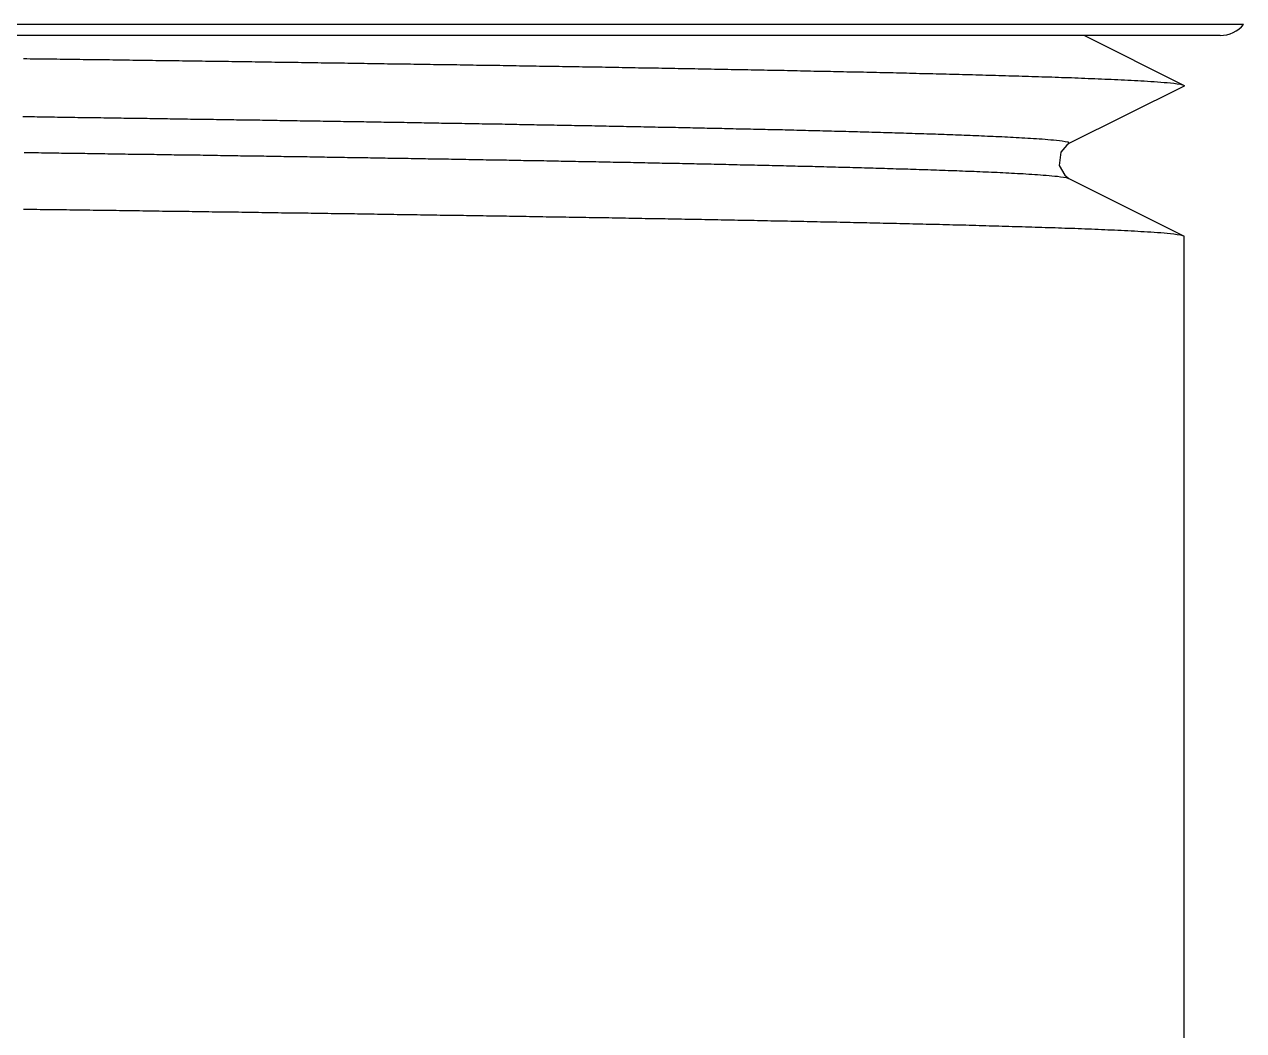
# Model space of a CAD drawing. Header units: millimetres. Extents: x 0 to 3800, y -67 to 2530.
# Drawn here: x 2351.47 to 2363.94, y 1504.93 to 1515.23 of the extents above; entities that cross this region are included whole.
import ezdxf

# ---------------------------------------------------------------- set-up
doc = ezdxf.new("R2010")
doc.units = ezdxf.units.MM
doc.layers.add('내부선 및 부속', color=4, linetype='Continuous')

msp = doc.modelspace()

# ---------------------------------------------------------------- linework, layer by layer
at = {"layer": '내부선 및 부속', "linetype": 'Continuous'}
for p, q in [((2363.939, 1515.226), (2321.663, 1515.226)), ((2363.7, 1515.112), (2321.902, 1515.112)), ((2362.312, 1515.112), (2363.326, 1514.604)), ((2363.326, 1514.592), (2362.153, 1514.006)), ((2362.153, 1513.651), (2363.326, 1513.064)), ((2363.326, 1513.064), (2363.332, 1513.059)), ((2363.332, 1502.858), (2363.332, 1513.059))]:
    msp.add_line(p, q, dxfattribs=at)
at = {"layer": '내부선 및 부속', "linetype": 'Continuous', "flags": 128}
for points in [[(2351.459, 1514.876), (2351.493, 1514.876), (2351.527, 1514.875), (2351.561, 1514.875), (2351.595, 1514.875), (2351.629, 1514.874), (2351.662, 1514.874), (2351.696, 1514.873), (2351.73, 1514.873), (2351.764, 1514.872), (2351.798, 1514.872), (2351.831, 1514.871), (2351.865, 1514.871), (2351.899, 1514.871), (2351.933, 1514.87), (2351.967, 1514.87), (2352.001, 1514.869), (2352.034, 1514.869), (2352.068, 1514.868), (2352.102, 1514.868), (2352.136, 1514.867), (2352.17, 1514.867), (2352.204, 1514.866), (2352.237, 1514.866), (2352.271, 1514.866), (2352.305, 1514.865), (2352.339, 1514.865), (2352.373, 1514.864), (2352.406, 1514.864), (2352.44, 1514.863), (2352.474, 1514.863), (2352.508, 1514.862), (2352.542, 1514.862), (2352.576, 1514.861), (2352.609, 1514.861), (2352.643, 1514.86), (2352.677, 1514.86), (2352.711, 1514.86), (2352.745, 1514.859), (2352.778, 1514.859), (2352.812, 1514.858), (2352.846, 1514.858), (2352.88, 1514.857), (2352.914, 1514.857), (2352.948, 1514.856), (2352.948, 1514.856), (2352.981, 1514.856), (2353.015, 1514.855), (2353.049, 1514.855), (2353.083, 1514.854), (2353.117, 1514.854), (2353.151, 1514.854), (2353.184, 1514.853), (2353.218, 1514.853), (2353.252, 1514.852), (2353.286, 1514.852), (2353.32, 1514.851), (2353.353, 1514.851), (2353.387, 1514.85), (2353.421, 1514.85), (2353.455, 1514.849), (2353.489, 1514.849), (2353.523, 1514.848), (2353.556, 1514.848), (2353.59, 1514.847), (2353.624, 1514.847), (2353.658, 1514.846), (2353.692, 1514.846), (2353.725, 1514.846), (2353.759, 1514.845), (2353.793, 1514.845), (2353.827, 1514.844), (2353.861, 1514.844), (2353.895, 1514.843), (2353.928, 1514.843), (2353.962, 1514.842), (2353.996, 1514.842), (2354.03, 1514.841), (2354.064, 1514.841), (2354.098, 1514.84), (2354.131, 1514.84), (2354.165, 1514.839), (2354.199, 1514.839), (2354.233, 1514.838), (2354.267, 1514.838), (2354.3, 1514.837), (2354.334, 1514.837), (2354.368, 1514.836), (2354.402, 1514.836), (2354.436, 1514.835), (2354.47, 1514.835), (2354.503, 1514.834), (2354.537, 1514.834), (2354.571, 1514.833), (2354.605, 1514.833), (2354.639, 1514.832), (2354.672, 1514.832), (2354.706, 1514.831), (2354.74, 1514.831), (2354.774, 1514.83), (2354.808, 1514.83), (2354.842, 1514.829), (2354.875, 1514.829), (2354.909, 1514.828), (2354.943, 1514.828), (2354.977, 1514.827), (2355.011, 1514.827), (2355.044, 1514.826), (2355.078, 1514.826), (2355.112, 1514.825), (2355.146, 1514.825), (2355.18, 1514.824), (2355.214, 1514.824), (2355.247, 1514.823), (2355.281, 1514.823), (2355.315, 1514.822), (2355.349, 1514.822), (2355.383, 1514.821), (2355.417, 1514.821), (2355.45, 1514.82), (2355.484, 1514.82), (2355.518, 1514.819), (2355.552, 1514.819), (2355.586, 1514.818), (2355.619, 1514.818), (2355.653, 1514.817), (2355.687, 1514.817), (2355.721, 1514.816), (2355.755, 1514.816), (2355.789, 1514.815), (2355.822, 1514.815), (2355.856, 1514.814), (2355.89, 1514.814), (2355.924, 1514.813), (2355.958, 1514.813), (2355.991, 1514.812), (2356.025, 1514.811), (2356.059, 1514.811), (2356.093, 1514.81), (2356.127, 1514.81), (2356.161, 1514.809), (2356.194, 1514.809), (2356.228, 1514.808), (2356.262, 1514.808), (2356.296, 1514.807), (2356.33, 1514.807), (2356.33, 1514.807), (2356.363, 1514.806), (2356.397, 1514.806), (2356.431, 1514.805), (2356.465, 1514.805), (2356.499, 1514.804), (2356.533, 1514.803), (2356.566, 1514.803), (2356.6, 1514.802), (2356.634, 1514.802), (2356.668, 1514.801), (2356.702, 1514.801), (2356.735, 1514.8), (2356.769, 1514.8), (2356.803, 1514.799), (2356.837, 1514.799), (2356.871, 1514.798), (2356.905, 1514.797), (2356.938, 1514.797), (2356.972, 1514.796), (2357.006, 1514.796), (2357.04, 1514.795), (2357.074, 1514.795), (2357.108, 1514.794), (2357.141, 1514.794), (2357.175, 1514.793), (2357.209, 1514.792), (2357.243, 1514.792), (2357.277, 1514.791), (2357.31, 1514.791), (2357.344, 1514.79), (2357.378, 1514.79), (2357.412, 1514.789), (2357.446, 1514.788), (2357.48, 1514.788), (2357.513, 1514.787), (2357.547, 1514.787), (2357.581, 1514.786), (2357.615, 1514.785), (2357.649, 1514.785), (2357.682, 1514.784), (2357.716, 1514.784), (2357.75, 1514.783), (2357.784, 1514.783), (2357.818, 1514.782), (2357.852, 1514.781), (2357.885, 1514.781), (2357.919, 1514.78), (2357.953, 1514.78), (2357.987, 1514.779), (2358.021, 1514.778), (2358.054, 1514.778), (2358.088, 1514.777), (2358.122, 1514.777), (2358.156, 1514.776), (2358.19, 1514.775), (2358.224, 1514.775), (2358.257, 1514.774), (2358.291, 1514.774), (2358.325, 1514.773), (2358.359, 1514.772), (2358.393, 1514.772), (2358.426, 1514.771), (2358.46, 1514.77), (2358.494, 1514.77), (2358.528, 1514.769), (2358.562, 1514.769), (2358.596, 1514.768), (2358.629, 1514.767), (2358.663, 1514.767), (2358.697, 1514.766), (2358.731, 1514.765), (2358.765, 1514.765), (2358.798, 1514.764), (2358.832, 1514.763), (2358.866, 1514.763), (2358.9, 1514.762), (2358.934, 1514.761), (2358.968, 1514.761), (2359.001, 1514.76), (2359.035, 1514.76), (2359.069, 1514.759), (2359.103, 1514.758), (2359.137, 1514.758), (2359.17, 1514.757), (2359.204, 1514.756), (2359.238, 1514.756), (2359.272, 1514.755), (2359.306, 1514.754), (2359.34, 1514.753), (2359.373, 1514.753), (2359.407, 1514.752), (2359.441, 1514.751), (2359.475, 1514.751), (2359.509, 1514.75), (2359.542, 1514.749), (2359.576, 1514.749), (2359.61, 1514.748), (2359.644, 1514.747), (2359.678, 1514.747), (2359.712, 1514.746), (2359.712, 1514.746), (2359.745, 1514.745), (2359.779, 1514.744), (2359.813, 1514.744), (2359.847, 1514.743), (2359.881, 1514.742), (2359.914, 1514.742), (2359.948, 1514.741), (2359.982, 1514.74), (2360.016, 1514.739), (2360.05, 1514.739), (2360.084, 1514.738), (2360.117, 1514.737), (2360.151, 1514.736), (2360.185, 1514.736), (2360.219, 1514.735), (2360.253, 1514.734), (2360.286, 1514.733), (2360.32, 1514.732), (2360.354, 1514.732), (2360.388, 1514.731), (2360.422, 1514.73), (2360.455, 1514.729), (2360.489, 1514.729), (2360.523, 1514.728), (2360.557, 1514.727), (2360.591, 1514.726), (2360.625, 1514.725), (2360.658, 1514.725), (2360.692, 1514.724), (2360.726, 1514.723), (2360.76, 1514.722), (2360.794, 1514.721), (2360.827, 1514.72), (2360.861, 1514.72), (2360.895, 1514.719), (2360.929, 1514.718), (2360.963, 1514.717), (2360.997, 1514.716), (2361.03, 1514.715), (2361.064, 1514.714), (2361.098, 1514.713), (2361.132, 1514.713), (2361.166, 1514.712), (2361.199, 1514.711), (2361.233, 1514.71), (2361.267, 1514.709), (2361.301, 1514.708), (2361.335, 1514.707), (2361.368, 1514.706), (2361.402, 1514.705), (2361.436, 1514.704), (2361.47, 1514.703), (2361.504, 1514.702), (2361.538, 1514.701), (2361.571, 1514.7), (2361.605, 1514.699), (2361.639, 1514.698), (2361.673, 1514.697), (2361.707, 1514.696), (2361.74, 1514.695), (2361.774, 1514.694), (2361.808, 1514.693), (2361.842, 1514.692), (2361.876, 1514.691), (2361.909, 1514.69), (2361.943, 1514.689), (2361.977, 1514.688), (2362.011, 1514.686), (2362.045, 1514.685), (2362.078, 1514.684), (2362.112, 1514.683), (2362.146, 1514.682), (2362.18, 1514.681), (2362.214, 1514.679), (2362.247, 1514.678), (2362.281, 1514.677), (2362.315, 1514.676), (2362.349, 1514.674), (2362.383, 1514.673), (2362.416, 1514.672), (2362.45, 1514.67), (2362.484, 1514.669), (2362.518, 1514.667), (2362.552, 1514.666), (2362.585, 1514.664), (2362.619, 1514.663), (2362.653, 1514.661), (2362.687, 1514.66), (2362.721, 1514.658), (2362.754, 1514.656), (2362.788, 1514.655), (2362.822, 1514.653), (2362.856, 1514.651), (2362.889, 1514.649), (2362.923, 1514.647), (2362.957, 1514.645), (2362.991, 1514.643), (2363.024, 1514.64), (2363.058, 1514.638), (2363.092, 1514.636), (2363.092, 1514.636), (2363.126, 1514.633), (2363.159, 1514.63), (2363.193, 1514.627), (2363.226, 1514.623), (2363.26, 1514.618), (2363.294, 1514.613), (2363.326, 1514.604), (2363.326, 1514.604)], [(2363.326, 1514.604), (2363.326, 1514.604), (2363.326, 1514.604), (2363.326, 1514.604), (2363.327, 1514.604), (2363.327, 1514.604), (2363.327, 1514.604), (2363.327, 1514.604), (2363.327, 1514.604), (2363.327, 1514.603), (2363.327, 1514.603), (2363.327, 1514.603), (2363.327, 1514.603), (2363.327, 1514.603), (2363.328, 1514.603), (2363.328, 1514.603), (2363.328, 1514.603), (2363.328, 1514.603), (2363.328, 1514.603), (2363.328, 1514.603), (2363.328, 1514.603), (2363.328, 1514.603), (2363.328, 1514.603), (2363.328, 1514.603), (2363.329, 1514.603), (2363.329, 1514.602), (2363.329, 1514.602), (2363.329, 1514.602), (2363.329, 1514.602), (2363.329, 1514.602), (2363.329, 1514.602), (2363.329, 1514.602), (2363.329, 1514.602), (2363.329, 1514.602), (2363.33, 1514.602), (2363.33, 1514.602), (2363.33, 1514.602), (2363.33, 1514.602), (2363.33, 1514.602), (2363.33, 1514.601), (2363.33, 1514.601), (2363.33, 1514.601), (2363.33, 1514.601), (2363.33, 1514.601), (2363.33, 1514.601), (2363.33, 1514.601), (2363.331, 1514.601), (2363.331, 1514.601), (2363.331, 1514.601), (2363.331, 1514.601), (2363.331, 1514.601), (2363.331, 1514.6), (2363.331, 1514.6), (2363.331, 1514.6), (2363.331, 1514.6), (2363.331, 1514.6), (2363.331, 1514.6), (2363.331, 1514.6), (2363.331, 1514.6), (2363.331, 1514.6), (2363.331, 1514.6), (2363.332, 1514.6), (2363.332, 1514.6), (2363.332, 1514.599), (2363.332, 1514.599), (2363.332, 1514.599), (2363.332, 1514.599), (2363.332, 1514.599), (2363.332, 1514.599), (2363.332, 1514.599), (2363.332, 1514.599), (2363.332, 1514.599), (2363.332, 1514.599), (2363.332, 1514.599), (2363.332, 1514.599), (2363.332, 1514.598), (2363.332, 1514.598), (2363.332, 1514.598), (2363.332, 1514.598), (2363.332, 1514.598), (2363.332, 1514.598), (2363.332, 1514.598), (2363.332, 1514.598), (2363.332, 1514.598), (2363.332, 1514.598), (2363.332, 1514.598), (2363.332, 1514.597), (2363.332, 1514.597), (2363.332, 1514.597), (2363.332, 1514.597), (2363.332, 1514.597), (2363.332, 1514.597), (2363.332, 1514.597), (2363.332, 1514.597), (2363.332, 1514.597), (2363.332, 1514.597), (2363.332, 1514.597), (2363.332, 1514.597), (2363.332, 1514.596), (2363.331, 1514.596), (2363.331, 1514.596), (2363.331, 1514.596), (2363.331, 1514.596), (2363.331, 1514.596), (2363.331, 1514.596), (2363.331, 1514.596), (2363.331, 1514.596), (2363.331, 1514.596), (2363.331, 1514.596), (2363.331, 1514.596), (2363.331, 1514.596), (2363.331, 1514.595), (2363.331, 1514.595), (2363.331, 1514.595), (2363.331, 1514.595), (2363.33, 1514.595), (2363.33, 1514.595), (2363.33, 1514.595), (2363.33, 1514.595), (2363.33, 1514.595), (2363.33, 1514.595), (2363.33, 1514.595), (2363.33, 1514.595), (2363.33, 1514.595), (2363.33, 1514.594), (2363.33, 1514.594), (2363.33, 1514.594), (2363.329, 1514.594), (2363.329, 1514.594), (2363.329, 1514.594), (2363.329, 1514.594), (2363.329, 1514.594), (2363.329, 1514.594), (2363.329, 1514.594), (2363.329, 1514.594), (2363.329, 1514.594), (2363.329, 1514.594), (2363.328, 1514.594), (2363.328, 1514.593), (2363.328, 1514.593), (2363.328, 1514.593), (2363.328, 1514.593), (2363.328, 1514.593), (2363.328, 1514.593), (2363.328, 1514.593), (2363.328, 1514.593), (2363.328, 1514.593), (2363.327, 1514.593), (2363.327, 1514.593), (2363.327, 1514.593), (2363.327, 1514.593), (2363.327, 1514.593), (2363.327, 1514.593), (2363.327, 1514.593), (2363.327, 1514.593), (2363.327, 1514.592), (2363.327, 1514.592), (2363.326, 1514.592), (2363.326, 1514.592), (2363.326, 1514.592), (2363.326, 1514.592), (2363.326, 1514.592)], [(2351.451, 1514.283), (2351.481, 1514.283), (2351.511, 1514.282), (2351.54, 1514.282), (2351.57, 1514.282), (2351.599, 1514.281), (2351.629, 1514.281), (2351.658, 1514.28), (2351.688, 1514.28), (2351.717, 1514.279), (2351.747, 1514.279), (2351.776, 1514.279), (2351.806, 1514.278), (2351.835, 1514.278), (2351.865, 1514.277), (2351.895, 1514.277), (2351.924, 1514.276), (2351.954, 1514.276), (2351.983, 1514.276), (2352.013, 1514.275), (2352.042, 1514.275), (2352.072, 1514.274), (2352.101, 1514.274), (2352.131, 1514.273), (2352.16, 1514.273), (2352.19, 1514.273), (2352.22, 1514.272), (2352.249, 1514.272), (2352.279, 1514.271), (2352.308, 1514.271), (2352.338, 1514.27), (2352.367, 1514.27), (2352.397, 1514.27), (2352.426, 1514.269), (2352.456, 1514.269), (2352.485, 1514.268), (2352.515, 1514.268), (2352.545, 1514.267), (2352.574, 1514.267), (2352.604, 1514.267), (2352.633, 1514.266), (2352.663, 1514.266), (2352.692, 1514.265), (2352.722, 1514.265), (2352.751, 1514.264), (2352.781, 1514.264), (2352.81, 1514.264), (2352.84, 1514.263), (2352.87, 1514.263), (2352.899, 1514.262), (2352.929, 1514.262), (2352.958, 1514.261), (2352.988, 1514.261), (2352.988, 1514.261), (2353.017, 1514.26), (2353.047, 1514.26), (2353.076, 1514.26), (2353.106, 1514.259), (2353.135, 1514.259), (2353.165, 1514.258), (2353.194, 1514.258), (2353.224, 1514.257), (2353.254, 1514.257), (2353.283, 1514.257), (2353.313, 1514.256), (2353.342, 1514.256), (2353.372, 1514.255), (2353.401, 1514.255), (2353.431, 1514.254), (2353.46, 1514.254), (2353.49, 1514.253), (2353.519, 1514.253), (2353.549, 1514.252), (2353.579, 1514.252), (2353.608, 1514.252), (2353.638, 1514.251), (2353.667, 1514.251), (2353.697, 1514.25), (2353.726, 1514.25), (2353.756, 1514.249), (2353.785, 1514.249), (2353.815, 1514.248), (2353.844, 1514.248), (2353.874, 1514.248), (2353.904, 1514.247), (2353.933, 1514.247), (2353.963, 1514.246), (2353.992, 1514.246), (2354.022, 1514.245), (2354.051, 1514.245), (2354.081, 1514.244), (2354.11, 1514.244), (2354.14, 1514.243), (2354.169, 1514.243), (2354.199, 1514.242), (2354.228, 1514.242), (2354.258, 1514.242), (2354.288, 1514.241), (2354.317, 1514.241), (2354.347, 1514.24), (2354.376, 1514.24), (2354.406, 1514.239), (2354.435, 1514.239), (2354.465, 1514.238), (2354.494, 1514.238), (2354.524, 1514.237), (2354.553, 1514.237), (2354.583, 1514.236), (2354.613, 1514.236), (2354.642, 1514.235), (2354.672, 1514.235), (2354.701, 1514.235), (2354.731, 1514.234), (2354.76, 1514.234), (2354.79, 1514.233), (2354.819, 1514.233), (2354.849, 1514.232), (2354.878, 1514.232), (2354.908, 1514.231), (2354.938, 1514.231), (2354.967, 1514.23), (2354.997, 1514.23), (2355.026, 1514.229), (2355.056, 1514.229), (2355.085, 1514.228), (2355.115, 1514.228), (2355.144, 1514.227), (2355.174, 1514.227), (2355.203, 1514.226), (2355.233, 1514.226), (2355.262, 1514.225), (2355.292, 1514.225), (2355.322, 1514.224), (2355.351, 1514.224), (2355.381, 1514.223), (2355.41, 1514.223), (2355.44, 1514.222), (2355.469, 1514.222), (2355.499, 1514.221), (2355.528, 1514.221), (2355.558, 1514.22), (2355.587, 1514.22), (2355.617, 1514.219), (2355.647, 1514.219), (2355.676, 1514.218), (2355.706, 1514.218), (2355.735, 1514.217), (2355.765, 1514.217), (2355.794, 1514.216), (2355.824, 1514.216), (2355.853, 1514.215), (2355.883, 1514.215), (2355.912, 1514.214), (2355.942, 1514.214), (2355.942, 1514.214), (2355.971, 1514.213), (2356.001, 1514.213), (2356.031, 1514.212), (2356.06, 1514.212), (2356.09, 1514.211), (2356.119, 1514.211), (2356.149, 1514.21), (2356.178, 1514.21), (2356.208, 1514.209), (2356.237, 1514.209), (2356.267, 1514.208), (2356.296, 1514.208), (2356.326, 1514.207), (2356.356, 1514.207), (2356.385, 1514.206), (2356.415, 1514.206), (2356.444, 1514.205), (2356.474, 1514.205), (2356.503, 1514.204), (2356.533, 1514.203), (2356.562, 1514.203), (2356.592, 1514.202), (2356.621, 1514.202), (2356.651, 1514.201), (2356.68, 1514.201), (2356.71, 1514.2), (2356.74, 1514.2), (2356.769, 1514.199), (2356.799, 1514.199), (2356.828, 1514.198), (2356.858, 1514.198), (2356.887, 1514.197), (2356.917, 1514.196), (2356.946, 1514.196), (2356.976, 1514.195), (2357.005, 1514.195), (2357.035, 1514.194), (2357.065, 1514.194), (2357.094, 1514.193), (2357.124, 1514.193), (2357.153, 1514.192), (2357.183, 1514.192), (2357.212, 1514.191), (2357.242, 1514.19), (2357.271, 1514.19), (2357.301, 1514.189), (2357.33, 1514.189), (2357.36, 1514.188), (2357.389, 1514.188), (2357.419, 1514.187), (2357.449, 1514.186), (2357.478, 1514.186), (2357.508, 1514.185), (2357.537, 1514.185), (2357.567, 1514.184), (2357.596, 1514.184), (2357.626, 1514.183), (2357.655, 1514.182), (2357.685, 1514.182), (2357.714, 1514.181), (2357.744, 1514.181), (2357.773, 1514.18), (2357.803, 1514.179), (2357.833, 1514.179), (2357.862, 1514.178), (2357.892, 1514.178), (2357.921, 1514.177), (2357.951, 1514.176), (2357.98, 1514.176), (2358.01, 1514.175), (2358.039, 1514.175), (2358.069, 1514.174), (2358.098, 1514.173), (2358.128, 1514.173), (2358.158, 1514.172), (2358.187, 1514.172), (2358.217, 1514.171), (2358.246, 1514.17), (2358.276, 1514.17), (2358.305, 1514.169), (2358.335, 1514.168), (2358.364, 1514.168), (2358.394, 1514.167), (2358.423, 1514.167), (2358.453, 1514.166), (2358.482, 1514.165), (2358.512, 1514.165), (2358.542, 1514.164), (2358.571, 1514.163), (2358.601, 1514.163), (2358.63, 1514.162), (2358.66, 1514.161), (2358.689, 1514.161), (2358.719, 1514.16), (2358.748, 1514.159), (2358.778, 1514.159), (2358.807, 1514.158), (2358.837, 1514.158), (2358.866, 1514.157), (2358.896, 1514.156), (2358.896, 1514.156), (2358.926, 1514.155), (2358.955, 1514.155), (2358.985, 1514.154), (2359.014, 1514.153), (2359.044, 1514.153), (2359.073, 1514.152), (2359.103, 1514.151), (2359.132, 1514.151), (2359.162, 1514.15), (2359.191, 1514.149), (2359.221, 1514.149), (2359.25, 1514.148), (2359.28, 1514.147), (2359.31, 1514.146), (2359.339, 1514.146), (2359.369, 1514.145), (2359.398, 1514.144), (2359.428, 1514.144), (2359.457, 1514.143), (2359.487, 1514.142), (2359.516, 1514.141), (2359.546, 1514.141), (2359.575, 1514.14), (2359.605, 1514.139), (2359.634, 1514.138), (2359.664, 1514.138), (2359.694, 1514.137), (2359.723, 1514.136), (2359.753, 1514.135), (2359.782, 1514.135), (2359.812, 1514.134), (2359.841, 1514.133), (2359.871, 1514.132), (2359.9, 1514.131), (2359.93, 1514.131), (2359.959, 1514.13), (2359.989, 1514.129), (2360.018, 1514.128), (2360.048, 1514.127), (2360.077, 1514.126), (2360.107, 1514.126), (2360.137, 1514.125), (2360.166, 1514.124), (2360.196, 1514.123), (2360.225, 1514.122), (2360.255, 1514.121), (2360.284, 1514.121), (2360.314, 1514.12), (2360.343, 1514.119), (2360.373, 1514.118), (2360.402, 1514.117), (2360.432, 1514.116), (2360.461, 1514.115), (2360.491, 1514.114), (2360.52, 1514.113), (2360.55, 1514.112), (2360.58, 1514.111), (2360.609, 1514.111), (2360.639, 1514.11), (2360.668, 1514.109), (2360.698, 1514.108), (2360.727, 1514.107), (2360.757, 1514.106), (2360.786, 1514.105), (2360.816, 1514.104), (2360.845, 1514.103), (2360.875, 1514.102), (2360.904, 1514.101), (2360.934, 1514.099), (2360.963, 1514.098), (2360.993, 1514.097), (2361.022, 1514.096), (2361.052, 1514.095), (2361.082, 1514.094), (2361.111, 1514.093), (2361.141, 1514.092), (2361.17, 1514.09), (2361.2, 1514.089), (2361.229, 1514.088), (2361.259, 1514.087), (2361.288, 1514.086), (2361.318, 1514.084), (2361.347, 1514.083), (2361.377, 1514.082), (2361.406, 1514.08), (2361.436, 1514.079), (2361.465, 1514.078), (2361.495, 1514.076), (2361.524, 1514.075), (2361.554, 1514.073), (2361.583, 1514.072), (2361.613, 1514.07), (2361.642, 1514.069), (2361.672, 1514.067), (2361.701, 1514.065), (2361.731, 1514.063), (2361.76, 1514.062), (2361.79, 1514.06), (2361.819, 1514.058), (2361.849, 1514.056), (2361.849, 1514.056), (2361.878, 1514.054), (2361.908, 1514.051), (2361.937, 1514.049), (2361.967, 1514.046), (2361.996, 1514.044), (2362.025, 1514.041), (2362.055, 1514.037), (2362.084, 1514.034), (2362.113, 1514.029), (2362.142, 1514.023), (2362.153, 1514.006), (2362.153, 1514.006)], [(2362.153, 1514.006), (2362.13, 1513.991), (2362.068, 1513.918), (2362.052, 1513.782), (2362.109, 1513.683), (2362.153, 1513.651)], [(2351.463, 1513.916), (2351.493, 1513.915), (2351.522, 1513.915), (2351.552, 1513.915), (2351.581, 1513.914), (2351.611, 1513.914), (2351.641, 1513.913), (2351.67, 1513.913), (2351.7, 1513.912), (2351.729, 1513.912), (2351.759, 1513.912), (2351.788, 1513.911), (2351.818, 1513.911), (2351.847, 1513.91), (2351.877, 1513.91), (2351.906, 1513.909), (2351.936, 1513.909), (2351.966, 1513.909), (2351.995, 1513.908), (2352.025, 1513.908), (2352.054, 1513.907), (2352.084, 1513.907), (2352.113, 1513.906), (2352.143, 1513.906), (2352.172, 1513.906), (2352.202, 1513.905), (2352.231, 1513.905), (2352.261, 1513.904), (2352.291, 1513.904), (2352.32, 1513.903), (2352.35, 1513.903), (2352.379, 1513.903), (2352.409, 1513.902), (2352.438, 1513.902), (2352.468, 1513.901), (2352.497, 1513.901), (2352.527, 1513.9), (2352.556, 1513.9), (2352.586, 1513.9), (2352.616, 1513.899), (2352.645, 1513.899), (2352.675, 1513.898), (2352.704, 1513.898), (2352.734, 1513.897), (2352.763, 1513.897), (2352.793, 1513.897), (2352.822, 1513.896), (2352.852, 1513.896), (2352.881, 1513.895), (2352.911, 1513.895), (2352.94, 1513.894), (2352.97, 1513.894), (2352.97, 1513.894), (2353, 1513.893), (2353.029, 1513.893), (2353.059, 1513.893), (2353.088, 1513.892), (2353.118, 1513.892), (2353.147, 1513.891), (2353.177, 1513.891), (2353.206, 1513.89), (2353.236, 1513.89), (2353.265, 1513.89), (2353.295, 1513.889), (2353.325, 1513.889), (2353.354, 1513.888), (2353.384, 1513.888), (2353.413, 1513.887), (2353.443, 1513.887), (2353.472, 1513.886), (2353.502, 1513.886), (2353.531, 1513.885), (2353.561, 1513.885), (2353.59, 1513.885), (2353.62, 1513.884), (2353.65, 1513.884), (2353.679, 1513.883), (2353.709, 1513.883), (2353.738, 1513.882), (2353.768, 1513.882), (2353.797, 1513.881), (2353.827, 1513.881), (2353.856, 1513.881), (2353.886, 1513.88), (2353.915, 1513.88), (2353.945, 1513.879), (2353.974, 1513.879), (2354.004, 1513.878), (2354.034, 1513.878), (2354.063, 1513.877), (2354.093, 1513.877), (2354.122, 1513.876), (2354.152, 1513.876), (2354.181, 1513.875), (2354.211, 1513.875), (2354.24, 1513.875), (2354.27, 1513.874), (2354.299, 1513.874), (2354.329, 1513.873), (2354.359, 1513.873), (2354.388, 1513.872), (2354.418, 1513.872), (2354.447, 1513.871), (2354.477, 1513.871), (2354.506, 1513.87), (2354.536, 1513.87), (2354.565, 1513.869), (2354.595, 1513.869), (2354.624, 1513.868), (2354.654, 1513.868), (2354.684, 1513.868), (2354.713, 1513.867), (2354.743, 1513.867), (2354.772, 1513.866), (2354.802, 1513.866), (2354.831, 1513.865), (2354.861, 1513.865), (2354.89, 1513.864), (2354.92, 1513.864), (2354.949, 1513.863), (2354.979, 1513.863), (2355.008, 1513.862), (2355.038, 1513.862), (2355.068, 1513.861), (2355.097, 1513.861), (2355.127, 1513.86), (2355.156, 1513.86), (2355.186, 1513.859), (2355.215, 1513.859), (2355.245, 1513.858), (2355.274, 1513.858), (2355.304, 1513.857), (2355.333, 1513.857), (2355.363, 1513.856), (2355.393, 1513.856), (2355.422, 1513.855), (2355.452, 1513.855), (2355.481, 1513.854), (2355.511, 1513.854), (2355.54, 1513.853), (2355.57, 1513.853), (2355.599, 1513.852), (2355.629, 1513.852), (2355.658, 1513.851), (2355.688, 1513.851), (2355.717, 1513.85), (2355.747, 1513.85), (2355.777, 1513.849), (2355.806, 1513.849), (2355.836, 1513.848), (2355.865, 1513.848), (2355.895, 1513.847), (2355.924, 1513.847), (2355.924, 1513.847), (2355.954, 1513.846), (2355.983, 1513.846), (2356.013, 1513.845), (2356.042, 1513.845), (2356.072, 1513.844), (2356.102, 1513.844), (2356.131, 1513.843), (2356.161, 1513.843), (2356.19, 1513.842), (2356.22, 1513.842), (2356.249, 1513.841), (2356.279, 1513.841), (2356.308, 1513.84), (2356.338, 1513.84), (2356.367, 1513.839), (2356.397, 1513.839), (2356.426, 1513.838), (2356.456, 1513.838), (2356.486, 1513.837), (2356.515, 1513.837), (2356.545, 1513.836), (2356.574, 1513.835), (2356.604, 1513.835), (2356.633, 1513.834), (2356.663, 1513.834), (2356.692, 1513.833), (2356.722, 1513.833), (2356.751, 1513.832), (2356.781, 1513.832), (2356.811, 1513.831), (2356.84, 1513.831), (2356.87, 1513.83), (2356.899, 1513.83), (2356.929, 1513.829), (2356.958, 1513.828), (2356.988, 1513.828), (2357.017, 1513.827), (2357.047, 1513.827), (2357.076, 1513.826), (2357.106, 1513.826), (2357.135, 1513.825), (2357.165, 1513.825), (2357.195, 1513.824), (2357.224, 1513.823), (2357.254, 1513.823), (2357.283, 1513.822), (2357.313, 1513.822), (2357.342, 1513.821), (2357.372, 1513.821), (2357.401, 1513.82), (2357.431, 1513.819), (2357.46, 1513.819), (2357.49, 1513.818), (2357.52, 1513.818), (2357.549, 1513.817), (2357.579, 1513.817), (2357.608, 1513.816), (2357.638, 1513.815), (2357.667, 1513.815), (2357.697, 1513.814), (2357.726, 1513.814), (2357.756, 1513.813), (2357.785, 1513.813), (2357.815, 1513.812), (2357.844, 1513.811), (2357.874, 1513.811), (2357.904, 1513.81), (2357.933, 1513.81), (2357.963, 1513.809), (2357.992, 1513.808), (2358.022, 1513.808), (2358.051, 1513.807), (2358.081, 1513.807), (2358.11, 1513.806), (2358.14, 1513.805), (2358.169, 1513.805), (2358.199, 1513.804), (2358.228, 1513.803), (2358.258, 1513.803), (2358.288, 1513.802), (2358.317, 1513.802), (2358.347, 1513.801), (2358.376, 1513.8), (2358.406, 1513.8), (2358.435, 1513.799), (2358.465, 1513.798), (2358.494, 1513.798), (2358.524, 1513.797), (2358.553, 1513.797), (2358.583, 1513.796), (2358.612, 1513.795), (2358.642, 1513.795), (2358.672, 1513.794), (2358.701, 1513.793), (2358.731, 1513.793), (2358.76, 1513.792), (2358.79, 1513.791), (2358.819, 1513.791), (2358.849, 1513.79), (2358.878, 1513.789), (2358.878, 1513.789), (2358.908, 1513.789), (2358.937, 1513.788), (2358.967, 1513.787), (2358.996, 1513.787), (2359.026, 1513.786), (2359.056, 1513.785), (2359.085, 1513.785), (2359.115, 1513.784), (2359.144, 1513.783), (2359.174, 1513.782), (2359.203, 1513.782), (2359.233, 1513.781), (2359.262, 1513.78), (2359.292, 1513.78), (2359.321, 1513.779), (2359.351, 1513.778), (2359.38, 1513.777), (2359.41, 1513.777), (2359.44, 1513.776), (2359.469, 1513.775), (2359.499, 1513.775), (2359.528, 1513.774), (2359.558, 1513.773), (2359.587, 1513.772), (2359.617, 1513.772), (2359.646, 1513.771), (2359.676, 1513.77), (2359.705, 1513.769), (2359.735, 1513.768), (2359.764, 1513.768), (2359.794, 1513.767), (2359.824, 1513.766), (2359.853, 1513.765), (2359.883, 1513.765), (2359.912, 1513.764), (2359.942, 1513.763), (2359.971, 1513.762), (2360.001, 1513.761), (2360.03, 1513.761), (2360.06, 1513.76), (2360.089, 1513.759), (2360.119, 1513.758), (2360.148, 1513.757), (2360.178, 1513.756), (2360.207, 1513.756), (2360.237, 1513.755), (2360.267, 1513.754), (2360.296, 1513.753), (2360.326, 1513.752), (2360.355, 1513.751), (2360.385, 1513.75), (2360.414, 1513.749), (2360.444, 1513.748), (2360.473, 1513.748), (2360.503, 1513.747), (2360.532, 1513.746), (2360.562, 1513.745), (2360.591, 1513.744), (2360.621, 1513.743), (2360.65, 1513.742), (2360.68, 1513.741), (2360.71, 1513.74), (2360.739, 1513.739), (2360.769, 1513.738), (2360.798, 1513.737), (2360.828, 1513.736), (2360.857, 1513.735), (2360.887, 1513.734), (2360.916, 1513.733), (2360.946, 1513.732), (2360.975, 1513.731), (2361.005, 1513.73), (2361.034, 1513.728), (2361.064, 1513.727), (2361.093, 1513.726), (2361.123, 1513.725), (2361.152, 1513.724), (2361.182, 1513.723), (2361.211, 1513.722), (2361.241, 1513.72), (2361.271, 1513.719), (2361.3, 1513.718), (2361.33, 1513.717), (2361.359, 1513.715), (2361.389, 1513.714), (2361.418, 1513.713), (2361.448, 1513.711), (2361.477, 1513.71), (2361.507, 1513.708), (2361.536, 1513.707), (2361.566, 1513.705), (2361.595, 1513.704), (2361.625, 1513.702), (2361.654, 1513.701), (2361.684, 1513.699), (2361.713, 1513.697), (2361.743, 1513.695), (2361.772, 1513.694), (2361.802, 1513.692), (2361.831, 1513.69), (2361.831, 1513.69), (2361.861, 1513.688), (2361.89, 1513.685), (2361.92, 1513.683), (2361.949, 1513.681), (2361.979, 1513.678), (2362.008, 1513.675), (2362.037, 1513.672), (2362.066, 1513.668), (2362.096, 1513.664), (2362.125, 1513.66), (2362.153, 1513.651), (2362.153, 1513.651)], [(2351.459, 1513.337), (2351.493, 1513.336), (2351.527, 1513.336), (2351.561, 1513.335), (2351.595, 1513.335), (2351.629, 1513.334), (2351.662, 1513.334), (2351.696, 1513.333), (2351.73, 1513.333), (2351.764, 1513.332), (2351.798, 1513.332), (2351.831, 1513.332), (2351.865, 1513.331), (2351.899, 1513.331), (2351.933, 1513.33), (2351.967, 1513.33), (2352.001, 1513.329), (2352.034, 1513.329), (2352.068, 1513.328), (2352.102, 1513.328), (2352.136, 1513.328), (2352.17, 1513.327), (2352.204, 1513.327), (2352.237, 1513.326), (2352.271, 1513.326), (2352.305, 1513.325), (2352.339, 1513.325), (2352.373, 1513.324), (2352.406, 1513.324), (2352.44, 1513.323), (2352.474, 1513.323), (2352.508, 1513.323), (2352.542, 1513.322), (2352.576, 1513.322), (2352.609, 1513.321), (2352.643, 1513.321), (2352.677, 1513.32), (2352.711, 1513.32), (2352.745, 1513.319), (2352.778, 1513.319), (2352.812, 1513.318), (2352.846, 1513.318), (2352.88, 1513.317), (2352.914, 1513.317), (2352.948, 1513.317), (2352.948, 1513.317), (2352.981, 1513.316), (2353.015, 1513.316), (2353.049, 1513.315), (2353.083, 1513.315), (2353.117, 1513.314), (2353.151, 1513.314), (2353.184, 1513.313), (2353.218, 1513.313), (2353.252, 1513.312), (2353.286, 1513.312), (2353.32, 1513.311), (2353.353, 1513.311), (2353.387, 1513.31), (2353.421, 1513.31), (2353.455, 1513.309), (2353.489, 1513.309), (2353.523, 1513.309), (2353.556, 1513.308), (2353.59, 1513.308), (2353.624, 1513.307), (2353.658, 1513.307), (2353.692, 1513.306), (2353.725, 1513.306), (2353.759, 1513.305), (2353.793, 1513.305), (2353.827, 1513.304), (2353.861, 1513.304), (2353.895, 1513.303), (2353.928, 1513.303), (2353.962, 1513.302), (2353.996, 1513.302), (2354.03, 1513.301), (2354.064, 1513.301), (2354.098, 1513.3), (2354.131, 1513.3), (2354.165, 1513.299), (2354.199, 1513.299), (2354.233, 1513.298), (2354.267, 1513.298), (2354.3, 1513.297), (2354.334, 1513.297), (2354.368, 1513.297), (2354.402, 1513.296), (2354.436, 1513.296), (2354.47, 1513.295), (2354.503, 1513.295), (2354.537, 1513.294), (2354.571, 1513.294), (2354.605, 1513.293), (2354.639, 1513.293), (2354.672, 1513.292), (2354.706, 1513.292), (2354.74, 1513.291), (2354.774, 1513.291), (2354.808, 1513.29), (2354.842, 1513.29), (2354.875, 1513.289), (2354.909, 1513.289), (2354.943, 1513.288), (2354.977, 1513.288), (2355.011, 1513.287), (2355.044, 1513.287), (2355.078, 1513.286), (2355.112, 1513.286), (2355.146, 1513.285), (2355.18, 1513.285), (2355.214, 1513.284), (2355.247, 1513.284), (2355.281, 1513.283), (2355.315, 1513.283), (2355.349, 1513.282), (2355.383, 1513.282), (2355.417, 1513.281), (2355.45, 1513.281), (2355.484, 1513.28), (2355.518, 1513.279), (2355.552, 1513.279), (2355.586, 1513.278), (2355.619, 1513.278), (2355.653, 1513.277), (2355.687, 1513.277), (2355.721, 1513.276), (2355.755, 1513.276), (2355.789, 1513.275), (2355.822, 1513.275), (2355.856, 1513.274), (2355.89, 1513.274), (2355.924, 1513.273), (2355.958, 1513.273), (2355.991, 1513.272), (2356.025, 1513.272), (2356.059, 1513.271), (2356.093, 1513.271), (2356.127, 1513.27), (2356.161, 1513.27), (2356.194, 1513.269), (2356.228, 1513.268), (2356.262, 1513.268), (2356.296, 1513.267), (2356.33, 1513.267), (2356.33, 1513.267), (2356.363, 1513.266), (2356.397, 1513.266), (2356.431, 1513.265), (2356.465, 1513.265), (2356.499, 1513.264), (2356.533, 1513.264), (2356.566, 1513.263), (2356.6, 1513.263), (2356.634, 1513.262), (2356.668, 1513.261), (2356.702, 1513.261), (2356.735, 1513.26), (2356.769, 1513.26), (2356.803, 1513.259), (2356.837, 1513.259), (2356.871, 1513.258), (2356.905, 1513.258), (2356.938, 1513.257), (2356.972, 1513.256), (2357.006, 1513.256), (2357.04, 1513.255), (2357.074, 1513.255), (2357.108, 1513.254), (2357.141, 1513.254), (2357.175, 1513.253), (2357.209, 1513.253), (2357.243, 1513.252), (2357.277, 1513.251), (2357.31, 1513.251), (2357.344, 1513.25), (2357.378, 1513.25), (2357.412, 1513.249), (2357.446, 1513.249), (2357.48, 1513.248), (2357.513, 1513.247), (2357.547, 1513.247), (2357.581, 1513.246), (2357.615, 1513.246), (2357.649, 1513.245), (2357.682, 1513.244), (2357.716, 1513.244), (2357.75, 1513.243), (2357.784, 1513.243), (2357.818, 1513.242), (2357.852, 1513.242), (2357.885, 1513.241), (2357.919, 1513.24), (2357.953, 1513.24), (2357.987, 1513.239), (2358.021, 1513.239), (2358.054, 1513.238), (2358.088, 1513.237), (2358.122, 1513.237), (2358.156, 1513.236), (2358.19, 1513.236), (2358.224, 1513.235), (2358.257, 1513.234), (2358.291, 1513.234), (2358.325, 1513.233), (2358.359, 1513.232), (2358.393, 1513.232), (2358.426, 1513.231), (2358.46, 1513.231), (2358.494, 1513.23), (2358.528, 1513.229), (2358.562, 1513.229), (2358.596, 1513.228), (2358.629, 1513.227), (2358.663, 1513.227), (2358.697, 1513.226), (2358.731, 1513.226), (2358.765, 1513.225), (2358.798, 1513.224), (2358.832, 1513.224), (2358.866, 1513.223), (2358.9, 1513.222), (2358.934, 1513.222), (2358.968, 1513.221), (2359.001, 1513.22), (2359.035, 1513.22), (2359.069, 1513.219), (2359.103, 1513.218), (2359.137, 1513.218), (2359.17, 1513.217), (2359.204, 1513.216), (2359.238, 1513.216), (2359.272, 1513.215), (2359.306, 1513.214), (2359.34, 1513.214), (2359.373, 1513.213), (2359.407, 1513.212), (2359.441, 1513.212), (2359.475, 1513.211), (2359.509, 1513.21), (2359.542, 1513.21), (2359.576, 1513.209), (2359.61, 1513.208), (2359.644, 1513.207), (2359.678, 1513.207), (2359.712, 1513.206), (2359.712, 1513.206), (2359.745, 1513.205), (2359.779, 1513.205), (2359.813, 1513.204), (2359.847, 1513.203), (2359.881, 1513.202), (2359.914, 1513.202), (2359.948, 1513.201), (2359.982, 1513.2), (2360.016, 1513.199), (2360.05, 1513.199), (2360.084, 1513.198), (2360.117, 1513.197), (2360.151, 1513.196), (2360.185, 1513.196), (2360.219, 1513.195), (2360.253, 1513.194), (2360.286, 1513.193), (2360.32, 1513.193), (2360.354, 1513.192), (2360.388, 1513.191), (2360.422, 1513.19), (2360.455, 1513.19), (2360.489, 1513.189), (2360.523, 1513.188), (2360.557, 1513.187), (2360.591, 1513.186), (2360.625, 1513.186), (2360.658, 1513.185), (2360.692, 1513.184), (2360.726, 1513.183), (2360.76, 1513.182), (2360.794, 1513.181), (2360.827, 1513.181), (2360.861, 1513.18), (2360.895, 1513.179), (2360.929, 1513.178), (2360.963, 1513.177), (2360.997, 1513.176), (2361.03, 1513.175), (2361.064, 1513.175), (2361.098, 1513.174), (2361.132, 1513.173), (2361.166, 1513.172), (2361.199, 1513.171), (2361.233, 1513.17), (2361.267, 1513.169), (2361.301, 1513.168), (2361.335, 1513.167), (2361.368, 1513.166), (2361.402, 1513.165), (2361.436, 1513.164), (2361.47, 1513.163), (2361.504, 1513.162), (2361.538, 1513.161), (2361.571, 1513.16), (2361.605, 1513.159), (2361.639, 1513.158), (2361.673, 1513.157), (2361.707, 1513.156), (2361.74, 1513.155), (2361.774, 1513.154), (2361.808, 1513.153), (2361.842, 1513.152), (2361.876, 1513.151), (2361.909, 1513.15), (2361.943, 1513.149), (2361.977, 1513.148), (2362.011, 1513.147), (2362.045, 1513.146), (2362.078, 1513.144), (2362.112, 1513.143), (2362.146, 1513.142), (2362.18, 1513.141), (2362.214, 1513.14), (2362.247, 1513.138), (2362.281, 1513.137), (2362.315, 1513.136), (2362.349, 1513.134), (2362.383, 1513.133), (2362.416, 1513.132), (2362.45, 1513.13), (2362.484, 1513.129), (2362.518, 1513.127), (2362.552, 1513.126), (2362.585, 1513.125), (2362.619, 1513.123), (2362.653, 1513.121), (2362.687, 1513.12), (2362.721, 1513.118), (2362.754, 1513.117), (2362.788, 1513.115), (2362.822, 1513.113), (2362.856, 1513.111), (2362.889, 1513.109), (2362.923, 1513.107), (2362.957, 1513.105), (2362.991, 1513.103), (2363.024, 1513.101), (2363.058, 1513.098), (2363.092, 1513.096), (2363.092, 1513.096), (2363.126, 1513.093), (2363.159, 1513.09), (2363.193, 1513.087), (2363.226, 1513.083), (2363.26, 1513.078), (2363.294, 1513.074), (2363.326, 1513.064), (2363.326, 1513.064)]]:
    msp.add_lwpolyline(points, dxfattribs=at)
at = {"layer": '내부선 및 부속', "linetype": 'Continuous'}
msp.add_arc((2363.7, 1515.42), 0.308, 270, 320.9979, dxfattribs=at)

doc.saveas('drawing.dxf')
